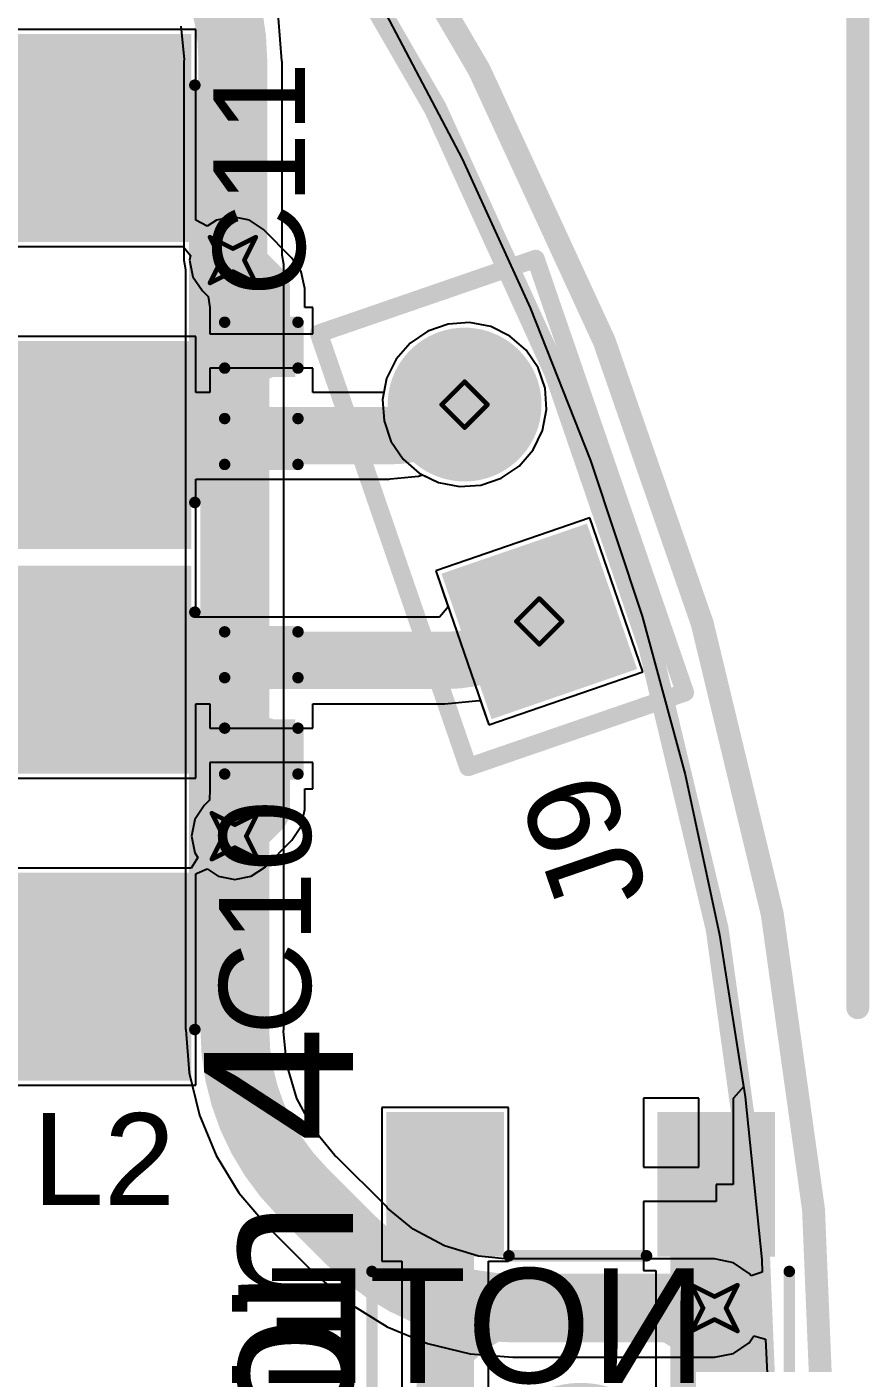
# Model space of a CAD drawing. Header units: millimetres. Extents: x -41 to 155, y -111 to 87.
# Drawn here: x 25.05 to 34.38, y 1.34 to 16.15 of the extents above; entities that cross this region are included whole.
import ezdxf

# ---------------------------------------------------------------- set-up
doc = ezdxf.new("R2010")
doc.units = ezdxf.units.MM
for name, color, linetype in [('BottomLayer', 5, 'Continuous'), ('BottomOverlay', 54, 'Continuous'), ('BottomSolder', 6, 'Continuous'), ('DrillDrawing', 1, 'Continuous'), ('Mechanical1', 6, 'Continuous'), ('Mechanical2', 216, 'Continuous'), ('MultiLayer', 9, 'Continuous'), ('PadHoleLayer', 156, 'Continuous'), ('TopLayer', 1, 'Continuous'), ('TopOverlay', 2, 'Continuous'), ('TopPaste', 8, 'Continuous'), ('TopSolder', 216, 'Continuous'), ('ViaHoleLayer', 16, 'Continuous')]:
    doc.layers.add(name, color=color, linetype=linetype)
doc.styles.add('Arial', font='', dxfattribs={"height": 0.2})
doc.styles.get('Arial').set_extended_font_data('Arial')

# ---------------------------------------------------------------- blocks, each defined once
blk = doc.blocks.new('VLCF5024T_330MR50_2_32')
at = {"layer": 'TopLayer'}
for points in [[(-2.75, 2.45), (-0.65, 2.45), (-0.65, -2.45), (-2.75, -2.45)], [(0.65, 2.45), (2.75, 2.45), (2.75, -2.45), (0.65, -2.45)]]:
    blk.add_hatch(color=1, dxfattribs=at).paths.add_polyline_path(points)
at = {"layer": 'TopPaste'}
for points in [[(-2.75, 2.45), (-0.65, 2.45), (-0.65, -2.45), (-2.75, -2.45)], [(0.65, 2.45), (2.75, 2.45), (2.75, -2.45), (0.65, -2.45)]]:
    blk.add_hatch(color=8, dxfattribs=at).paths.add_polyline_path(points)
at = {"layer": 'TopSolder'}
for points in [[(-2.852, 2.552), (-0.548, 2.552), (-0.548, -2.552), (-2.852, -2.552)], [(0.548, 2.552), (2.852, 2.552), (2.852, -2.552), (0.548, -2.552)]]:
    blk.add_hatch(color=216, dxfattribs=at).paths.add_polyline_path(points)
at = {"layer": 'TopOverlay', "const_width": 0.127}
for points in [[(-2.286, 2.591), (2.337, 2.591)], [(-2.286, -2.591), (2.337, -2.591)]]:
    blk.add_lwpolyline(points, dxfattribs=at)
at = {"layer": 'TopOverlay', "const_width": 0.0635}
for points in [[(-2.318, 2.591, 1), (-2.254, 2.591, 1)], [(2.305, 2.591, 1), (2.369, 2.591, 1)], [(-2.318, -2.591, 1), (-2.254, -2.591, 1)], [(2.305, -2.591, 1), (2.369, -2.591, 1)]]:
    blk.add_lwpolyline(points, format="xyb", close=True, dxfattribs=at)
blk = doc.blocks.new('C___0402_34')
at = {"layer": 'TopLayer'}
for points in [[(-0.699, -0.318), (-0.699, 0.317), (-0.241, 0.317), (-0.241, -0.318)], [(0.241, -0.318), (0.241, 0.317), (0.699, 0.317), (0.699, -0.318)]]:
    blk.add_hatch(color=1, dxfattribs=at).paths.add_polyline_path(points)
at = {"layer": 'TopPaste'}
for points in [[(-0.699, -0.318), (-0.699, 0.317), (-0.241, 0.317), (-0.241, -0.318)], [(0.241, -0.318), (0.241, 0.317), (0.699, 0.317), (0.699, -0.318)]]:
    blk.add_hatch(color=8, dxfattribs=at).paths.add_polyline_path(points)
at = {"layer": 'TopSolder'}
for points in [[(-0.758, -0.377), (-0.758, 0.377), (-0.181, 0.377), (-0.181, -0.377)], [(0.181, -0.377), (0.181, 0.377), (0.758, 0.377), (0.758, -0.377)]]:
    blk.add_hatch(color=216, dxfattribs=at).paths.add_polyline_path(points)
at = {"layer": 'TopOverlay', "const_width": 0.127}
for points in [[(-0.787, -0.406), (-0.787, 0.406)], [(-0.279, 0.406), (-0.787, 0.406)], [(0.787, 0.406), (0.279, 0.406)], [(0.787, -0.406), (0.787, 0.406)], [(-0.279, -0.406), (-0.787, -0.406)], [(0.787, -0.406), (0.279, -0.406)]]:
    blk.add_lwpolyline(points, dxfattribs=at)
at = {"layer": 'TopOverlay', "const_width": 0.0635}
for points in [[(-0.819, 0.406, 1), (-0.756, 0.406, 1)], [(-0.819, 0.406, 1), (-0.756, 0.406, 1)], [(-0.311, 0.406, 1), (-0.248, 0.406, 1)], [(0.248, 0.406, 1), (0.311, 0.406, 1)], [(0.756, 0.406, 1), (0.819, 0.406, 1)], [(0.756, 0.406, 1), (0.819, 0.406, 1)], [(-0.819, -0.406, 1), (-0.756, -0.406, 1)], [(-0.819, -0.406, 1), (-0.756, -0.406, 1)], [(-0.311, -0.406, 1), (-0.248, -0.406, 1)], [(0.248, -0.406, 1), (0.311, -0.406, 1)], [(0.756, -0.406, 1), (0.819, -0.406, 1)], [(0.756, -0.406, 1), (0.819, -0.406, 1)]]:
    blk.add_lwpolyline(points, format="xyb", close=True, dxfattribs=at)
blk = doc.blocks.new('C___0402_35')
at = {"layer": 'TopLayer'}
for points in [[(-0.699, -0.318), (-0.699, 0.318), (-0.241, 0.318), (-0.241, -0.318)], [(0.241, -0.318), (0.241, 0.318), (0.699, 0.318), (0.699, -0.318)]]:
    blk.add_hatch(color=1, dxfattribs=at).paths.add_polyline_path(points)
at = {"layer": 'TopPaste'}
for points in [[(-0.699, -0.318), (-0.699, 0.318), (-0.241, 0.318), (-0.241, -0.318)], [(0.241, -0.318), (0.241, 0.318), (0.699, 0.318), (0.699, -0.318)]]:
    blk.add_hatch(color=8, dxfattribs=at).paths.add_polyline_path(points)
at = {"layer": 'TopSolder'}
for points in [[(-0.758, -0.377), (-0.758, 0.377), (-0.181, 0.377), (-0.181, -0.377)], [(0.181, -0.377), (0.181, 0.377), (0.758, 0.377), (0.758, -0.377)]]:
    blk.add_hatch(color=216, dxfattribs=at).paths.add_polyline_path(points)
at = {"layer": 'TopOverlay', "const_width": 0.127}
for points in [[(-0.787, 0.406), (-0.787, -0.406)], [(-0.787, 0.406), (-0.279, 0.406)], [(0.279, 0.406), (0.787, 0.406)], [(0.787, 0.406), (0.787, -0.406)], [(-0.787, -0.406), (-0.279, -0.406)], [(0.279, -0.406), (0.787, -0.406)]]:
    blk.add_lwpolyline(points, dxfattribs=at)
at = {"layer": 'TopOverlay', "const_width": 0.0635}
for points in [[(-0.819, 0.406, 1), (-0.756, 0.406, 1)], [(-0.819, 0.406, 1), (-0.756, 0.406, 1)], [(-0.311, 0.406, 1), (-0.248, 0.406, 1)], [(0.248, 0.406, 1), (0.311, 0.406, 1)], [(0.756, 0.406, 1), (0.819, 0.406, 1)], [(0.756, 0.406, 1), (0.819, 0.406, 1)], [(-0.819, -0.406, 1), (-0.756, -0.406, 1)], [(-0.819, -0.406, 1), (-0.756, -0.406, 1)], [(-0.311, -0.406, 1), (-0.248, -0.406, 1)], [(0.248, -0.406, 1), (0.311, -0.406, 1)], [(0.756, -0.406, 1), (0.819, -0.406, 1)], [(0.756, -0.406, 1), (0.819, -0.406, 1)]]:
    blk.add_lwpolyline(points, format="xyb", close=True, dxfattribs=at)
blk = doc.blocks.new('VLCF5024T_330MR50_2_51')
at = {"layer": 'TopLayer'}
for points in [[(-2.75, 2.45), (-0.65, 2.45), (-0.65, -2.45), (-2.75, -2.45)], [(0.65, 2.45), (2.75, 2.45), (2.75, -2.45), (0.65, -2.45)]]:
    blk.add_hatch(color=1, dxfattribs=at).paths.add_polyline_path(points)
at = {"layer": 'TopPaste'}
for points in [[(-2.75, 2.45), (-0.65, 2.45), (-0.65, -2.45), (-2.75, -2.45)], [(0.65, 2.45), (2.75, 2.45), (2.75, -2.45), (0.65, -2.45)]]:
    blk.add_hatch(color=8, dxfattribs=at).paths.add_polyline_path(points)
at = {"layer": 'TopSolder'}
for points in [[(-2.852, 2.552), (-0.548, 2.552), (-0.548, -2.552), (-2.852, -2.552)], [(0.548, 2.552), (2.852, 2.552), (2.852, -2.552), (0.548, -2.552)]]:
    blk.add_hatch(color=216, dxfattribs=at).paths.add_polyline_path(points)
at = {"layer": 'TopOverlay', "const_width": 0.127}
for points in [[(2.337, 2.591), (-2.286, 2.591)], [(2.337, -2.591), (-2.286, -2.591)]]:
    blk.add_lwpolyline(points, dxfattribs=at)
at = {"layer": 'TopOverlay', "const_width": 0.0635}
for points in [[(-2.318, 2.591, 1), (-2.254, 2.591, 1)], [(2.305, 2.591, 1), (2.369, 2.591, 1)], [(-2.318, -2.591, 1), (-2.254, -2.591, 1)], [(2.305, -2.591, 1), (2.369, -2.591, 1)]]:
    blk.add_lwpolyline(points, format="xyb", close=True, dxfattribs=at)
blk = doc.blocks.new('HDR1X2__52')
at = {"layer": 'BottomLayer'}
blk.add_hatch(color=5, dxfattribs=at).paths.add_polyline_path([(-0.75, 0.75), (0.75, 0.75), (0.75, -0.75), (-0.75, -0.75)])
h = blk.add_hatch(color=5, dxfattribs=at)
edge = h.paths.add_edge_path()
edge.add_arc((2.54, 0), 0.75, 0, 360)
at = {"layer": 'BottomSolder'}
blk.add_hatch(color=6, dxfattribs=at).paths.add_polyline_path([(-0.852, 0.852), (0.852, 0.852), (0.852, -0.852), (-0.852, -0.852)])
h = blk.add_hatch(color=6, dxfattribs=at)
edge = h.paths.add_edge_path()
edge.add_arc((2.54, 0), 0.852, 0, 360)
at = {"layer": 'MultiLayer'}
blk.add_hatch(color=9, dxfattribs=at).paths.add_polyline_path([(-0.75, 0.75), (0.75, 0.75), (0.75, -0.75), (-0.75, -0.75)])
h = blk.add_hatch(color=9, dxfattribs=at)
edge = h.paths.add_edge_path()
edge.add_arc((2.54, 0), 0.75, 0, 360)
at = {"layer": 'PadHoleLayer'}
h = blk.add_hatch(color=156, dxfattribs=at)
edge = h.paths.add_edge_path()
edge.add_arc((0, 0), 0.45, 0, 360)
h = blk.add_hatch(color=156, dxfattribs=at)
edge = h.paths.add_edge_path()
edge.add_arc((2.54, 0), 0.45, 0, 360)
at = {"layer": 'TopLayer'}
blk.add_hatch(color=1, dxfattribs=at).paths.add_polyline_path([(-0.75, 0.75), (0.75, 0.75), (0.75, -0.75), (-0.75, -0.75)])
h = blk.add_hatch(color=1, dxfattribs=at)
edge = h.paths.add_edge_path()
edge.add_arc((2.54, 0), 0.75, 0, 360)
at = {"layer": 'TopSolder'}
blk.add_hatch(color=216, dxfattribs=at).paths.add_polyline_path([(-0.852, 0.852), (0.852, 0.852), (0.852, -0.852), (-0.852, -0.852)])
h = blk.add_hatch(color=216, dxfattribs=at)
edge = h.paths.add_edge_path()
edge.add_arc((2.54, 0), 0.852, 0, 360)
at = {"layer": 'TopOverlay', "const_width": 0.2}
for points in [[(3.81, 1.27), (-1.27, 1.27)], [(-1.27, 1.27), (-1.27, -1.27)], [(3.81, 1.27), (3.81, -1.27)], [(3.81, -1.27), (-1.27, -1.27)]]:
    blk.add_lwpolyline(points, dxfattribs=at)
at = {"layer": 'TopOverlay', "const_width": 0.1}
for points in [[(-1.32, 1.27, 1), (-1.22, 1.27, 1)], [(-1.32, 1.27, 1), (-1.22, 1.27, 1)], [(3.76, 1.27, 1), (3.86, 1.27, 1)], [(3.76, 1.27, 1), (3.86, 1.27, 1)], [(-1.32, -1.27, 1), (-1.22, -1.27, 1)], [(-1.32, -1.27, 1), (-1.22, -1.27, 1)], [(3.76, -1.27, 1), (3.86, -1.27, 1)], [(3.76, -1.27, 1), (3.86, -1.27, 1)]]:
    blk.add_lwpolyline(points, format="xyb", close=True, dxfattribs=at)
blk = doc.blocks.new('TS_1109S_B_J__74')
at = {"layer": 'TopLayer'}
for points in [[(-3.95, 2.05), (-2.55, 2.05), (-2.55, 0.95), (-3.95, 0.95)], [(2.55, 2.05), (3.95, 2.05), (3.95, 0.95), (2.55, 0.95)], [(-3.95, -0.95), (-2.55, -0.95), (-2.55, -2.05), (-3.95, -2.05)], [(2.55, -0.95), (3.95, -0.95), (3.95, -2.05), (2.55, -2.05)]]:
    blk.add_hatch(color=1, dxfattribs=at).paths.add_polyline_path(points)
at = {"layer": 'TopPaste'}
for points in [[(-3.95, 2.05), (-2.55, 2.05), (-2.55, 0.95), (-3.95, 0.95)], [(2.55, 2.05), (3.95, 2.05), (3.95, 0.95), (2.55, 0.95)], [(-3.95, -0.95), (-2.55, -0.95), (-2.55, -2.05), (-3.95, -2.05)], [(2.55, -0.95), (3.95, -0.95), (3.95, -2.05), (2.55, -2.05)]]:
    blk.add_hatch(color=8, dxfattribs=at).paths.add_polyline_path(points)
at = {"layer": 'TopSolder'}
for points in [[(-4.052, 2.152), (-2.448, 2.152), (-2.448, 0.848), (-4.052, 0.848)], [(2.448, 2.152), (4.052, 2.152), (4.052, 0.848), (2.448, 0.848)], [(-4.052, -0.848), (-2.448, -0.848), (-2.448, -2.152), (-4.052, -2.152)], [(2.448, -0.848), (4.052, -0.848), (4.052, -2.152), (2.448, -2.152)]]:
    blk.add_hatch(color=216, dxfattribs=at).paths.add_polyline_path(points)
at = {"layer": 'TopOverlay', "const_width": 0.127}
for points in [[(-2.286, 2.311), (2.286, 2.311)], [(-2.459, 0.794), (-2.459, -0.73)], [(2.459, 0.794), (2.459, -0.73)], [(-2.286, -2.311), (2.286, -2.311)]]:
    blk.add_lwpolyline(points, dxfattribs=at)
at = {"layer": 'TopOverlay'}
for points, const_width in [([(-2.318, 2.311, 1), (-2.254, 2.311, 1)], 0.0635), ([(2.254, 2.311, 1), (2.318, 2.311, 1)], 0.0635), ([(1.888, 0, 1), (-1.888, 0, 1)], 0.254), ([(0.925, 0, 1), (-0.925, 0, 1)], 0.254), ([(-2.491, 0.794, 1), (-2.427, 0.794, 1)], 0.0635), ([(2.427, 0.794, 1), (2.491, 0.794, 1)], 0.0635), ([(-1.951, 0, 1), (-1.824, 0, 1)], 0.127), ([(-0.988, 0, 1), (-0.861, 0, 1)], 0.127), ([(0.861, 0, 1), (0.988, 0, 1)], 0.127), ([(1.824, 0, 1), (1.951, 0, 1)], 0.127), ([(-2.491, -0.73, 1), (-2.427, -0.73, 1)], 0.0635), ([(2.427, -0.73, 1), (2.491, -0.73, 1)], 0.0635), ([(-2.318, -2.311, 1), (-2.254, -2.311, 1)], 0.0635), ([(2.254, -2.311, 1), (2.318, -2.311, 1)], 0.0635)]:
    blk.add_lwpolyline(points, format="xyb", close=True, dxfattribs=dict(at, const_width=const_width))

msp = doc.modelspace()

# ---------------------------------------------------------------- hatches: boundary and pattern name
at = {"layer": 'BottomLayer'}
h = msp.add_hatch(color=5, dxfattribs=at)
edge = h.paths.add_edge_path()
edge.add_arc((27.33, 13.564), 0.3, 0, 360)
h = msp.add_hatch(color=5, dxfattribs=at)
edge = h.paths.add_edge_path()
edge.add_arc((27.351, 7.183), 0.3, 0, 360)
h = msp.add_hatch(color=5, dxfattribs=at)
edge = h.paths.add_edge_path()
edge.add_arc((32.664, 1.956), 0.3, 0, 360)
at = {"layer": 'TopLayer'}
h = msp.add_hatch(color=1, dxfattribs=at)
edge = h.paths.add_edge_path()
edge.add_arc((27.33, 13.564), 0.3, 0, 360)
h = msp.add_hatch(color=1, dxfattribs=at)
edge = h.paths.add_edge_path()
edge.add_arc((27.351, 7.183), 0.3, 0, 360)
h = msp.add_hatch(color=1, dxfattribs=at)
edge = h.paths.add_edge_path()
edge.add_arc((32.664, 1.956), 0.3, 0, 360)
at = {"layer": 'ViaHoleLayer'}
h = msp.add_hatch(color=16, dxfattribs=at)
edge = h.paths.add_edge_path()
edge.add_arc((27.33, 13.564), 0.15, 0, 360)
h = msp.add_hatch(color=16, dxfattribs=at)
edge = h.paths.add_edge_path()
edge.add_arc((27.351, 7.183), 0.15, 0, 360)
h = msp.add_hatch(color=16, dxfattribs=at)
edge = h.paths.add_edge_path()
edge.add_arc((32.664, 1.956), 0.15, 0, 360)

# ---------------------------------------------------------------- linework, layer by layer
at = {"layer": 'BottomLayer'}
for p, q in [((29.023, 16.293), (29.868, 14.685)), ((26.755, 16.154), (26.791, 15.788)), ((27.873, 15.771), (27.835, 16.245)), ((26.791, 15.788), (26.787, 15.763)), ((26.787, 15.763), (26.787, 13.564)), ((27.874, 15.763), (27.873, 15.771)), ((27.874, 13.617), (27.874, 15.763)), ((29.868, 14.685), (30.624, 13.034)), ((26.787, 13.564), (26.807, 13.461)), ((27.895, 13.514), (27.874, 13.617)), ((27.895, 7.183), (27.895, 13.514)), ((26.807, 13.461), (26.807, 7.183)), ((30.624, 13.034), (31.289, 11.343)), ((29.49, 12.778), (29.293, 12.645)), ((29.714, 12.855), (29.49, 12.778)), ((29.951, 12.872), (29.714, 12.855)), ((30.185, 12.827), (29.951, 12.872)), ((30.398, 12.722), (30.185, 12.827)), ((29.293, 12.645), (29.137, 12.466)), ((30.577, 12.567), (30.398, 12.722)), ((29.137, 12.466), (29.033, 12.252)), ((30.71, 12.37), (30.577, 12.567)), ((30.788, 12.145), (30.71, 12.37)), ((29.033, 12.252), (28.987, 12.019)), ((30.804, 11.908), (30.788, 12.145)), ((28.987, 12.019), (29.004, 11.782)), ((30.759, 11.675), (30.804, 11.908)), ((29.004, 11.782), (29.081, 11.557)), ((29.081, 11.557), (29.214, 11.36)), ((30.655, 11.461), (30.759, 11.675)), ((30.499, 11.282), (30.655, 11.461)), ((29.214, 11.36), (29.393, 11.204)), ((30.302, 11.149), (30.499, 11.282)), ((31.289, 11.343), (31.861, 9.619)), ((29.393, 11.204), (29.607, 11.1)), ((30.077, 11.071), (30.302, 11.149)), ((29.607, 11.1), (29.84, 11.055)), ((29.84, 11.055), (30.077, 11.071)), ((31.282, 10.709), (29.576, 10.121)), ((31.87, 9.002), (31.282, 10.709)), ((29.576, 10.121), (30.163, 8.415)), ((31.861, 9.619), (32.338, 7.866)), ((30.163, 8.415), (31.87, 9.002)), ((32.338, 7.866), (32.719, 6.09)), ((26.807, 7.183), (26.807, 5.045)), ((27.895, 5.045), (27.895, 7.183)), ((32.719, 6.09), (33.002, 4.296)), ((26.807, 5.045), (26.809, 5.037)), ((26.809, 5.037), (26.846, 4.563)), ((27.89, 5.02), (27.895, 5.045)), ((27.926, 4.654), (27.89, 5.02)), ((28.04, 4.278), (27.926, 4.654)), ((26.846, 4.563), (26.959, 4.092)), ((33.002, 4.296), (33.187, 2.489)), ((28.225, 3.932), (28.04, 4.278)), ((26.959, 4.092), (27.144, 3.645)), ((28.458, 3.647), (28.225, 3.932)), ((27.144, 3.645), (27.397, 3.233)), ((28.479, 3.633), (28.458, 3.647)), ((29.028, 3.084), (28.479, 3.633)), ((27.397, 3.233), (27.706, 2.871)), ((29.042, 3.063), (29.028, 3.084)), ((29.327, 2.83), (29.042, 3.063)), ((27.706, 2.871), (27.71, 2.864)), ((27.71, 2.864), (28.259, 2.315)), ((29.673, 2.645), (29.327, 2.83)), ((30.049, 2.531), (29.673, 2.645)), ((30.415, 2.495), (30.049, 2.531)), ((30.44, 2.5), (30.415, 2.495)), ((32.664, 2.5), (30.44, 2.5)), ((32.873, 2.458), (32.664, 2.5)), ((33.049, 2.34), (32.873, 2.458)), ((33.187, 2.489), (33.193, 2.354)), ((28.259, 2.315), (28.266, 2.311)), ((28.266, 2.311), (28.628, 2.002)), ((33.068, 2.312), (33.049, 2.34)), ((33.193, 2.354), (33.068, 2.312)), ((28.628, 2.002), (29.04, 1.749)), ((29.04, 1.749), (29.487, 1.564)), ((33.049, 1.571), (33.099, 1.647)), ((33.099, 1.647), (33.228, 1.611)), ((29.487, 1.564), (29.958, 1.451)), ((32.873, 1.453), (33.049, 1.571)), ((33.228, 1.611), (33.272, 0.674)), ((29.958, 1.451), (30.432, 1.414)), ((30.432, 1.414), (30.44, 1.412)), ((30.44, 1.412), (32.664, 1.412)), ((32.664, 1.412), (32.873, 1.453))]:
    msp.add_line(p, q, dxfattribs=at)
for points, const_width in [([(26.586, 17.559, -0.198912), (27.33, 15.763)], 0.762), ([(27.33, 13.564, -0.198912), (27.351, 13.514)], 0.635), ([(28.095, 3.249, -0.198912), (27.351, 5.045)], 0.762), ([(30.44, 1.956, -0.198912), (28.644, 2.7)], 0.762)]:
    msp.add_lwpolyline(points, format="xyb", dxfattribs=dict(at, const_width=const_width))
at = {"layer": 'BottomLayer', "const_width": 0.762}
for points in [[(27.33, 13.564), (27.33, 15.763)], [(27.351, 7.183), (27.351, 13.514)], [(27.351, 5.045), (27.351, 7.183)], [(28.095, 3.249), (28.644, 2.7)], [(30.44, 1.956), (32.664, 1.956)]]:
    msp.add_lwpolyline(points, dxfattribs=at)
at = {"layer": 'BottomLayer'}
for points, const_width in [([(27.14, 15.763, 1), (27.521, 15.763, 1)], 0.381), ([(27.14, 15.763, 1), (27.521, 15.763, 1)], 0.381), ([(27.14, 13.564, 1), (27.521, 13.564, 1)], 0.381), ([(27.16, 13.514, 1), (27.541, 13.514, 1)], 0.381), ([(27.172, 13.564, 1), (27.489, 13.564, 1)], 0.318), ([(27.192, 13.514, 1), (27.51, 13.514, 1)], 0.318), ([(27.16, 7.183, 1), (27.541, 7.183, 1)], 0.381), ([(27.16, 7.183, 1), (27.541, 7.183, 1)], 0.381), ([(27.16, 5.045, 1), (27.541, 5.045, 1)], 0.381), ([(27.16, 5.045, 1), (27.541, 5.045, 1)], 0.381), ([(27.904, 3.249, 1), (28.285, 3.249, 1)], 0.381), ([(27.904, 3.249, 1), (28.285, 3.249, 1)], 0.381), ([(28.453, 2.7, 1), (28.834, 2.7, 1)], 0.381), ([(28.453, 2.7, 1), (28.834, 2.7, 1)], 0.381), ([(30.249, 1.956, 1), (30.63, 1.956, 1)], 0.381), ([(30.249, 1.956, 1), (30.63, 1.956, 1)], 0.381), ([(32.474, 1.956, 1), (32.855, 1.956, 1)], 0.381)]:
    msp.add_lwpolyline(points, format="xyb", close=True, dxfattribs=dict(at, const_width=const_width))
at = {"layer": 'DrillDrawing', "const_width": 0.0508}
for points in [[(27.076, 13.818), (27.33, 13.691)], [(27.076, 13.818), (27.203, 13.564)], [(27.33, 13.691), (27.584, 13.818)], [(27.457, 13.564), (27.584, 13.818)], [(27.076, 13.31), (27.203, 13.564)], [(27.457, 13.564), (27.584, 13.31)], [(27.076, 13.31), (27.33, 13.437)], [(27.33, 13.437), (27.584, 13.31)], [(29.642, 11.963), (29.896, 12.217)], [(29.896, 12.217), (30.15, 11.963)], [(29.642, 11.963), (29.896, 11.709)], [(29.896, 11.709), (30.15, 11.963)], [(30.469, 9.562), (30.723, 9.816)], [(30.723, 9.816), (30.977, 9.562)], [(30.469, 9.562), (30.723, 9.308)], [(30.723, 9.308), (30.977, 9.562)], [(27.097, 7.437), (27.351, 7.31)], [(27.097, 7.437), (27.224, 7.183)], [(27.351, 7.31), (27.605, 7.437)], [(27.478, 7.183), (27.605, 7.437)], [(27.097, 6.929), (27.224, 7.183)], [(27.478, 7.183), (27.605, 6.929)], [(27.097, 6.929), (27.351, 7.056)], [(27.351, 7.056), (27.605, 6.929)], [(32.41, 2.21), (32.664, 2.083)], [(32.41, 2.21), (32.537, 1.956)], [(32.664, 2.083), (32.918, 2.21)], [(32.791, 1.956), (32.918, 2.21)], [(32.41, 1.702), (32.537, 1.956)], [(32.791, 1.956), (32.918, 1.702)], [(32.41, 1.702), (32.664, 1.829)], [(32.664, 1.829), (32.918, 1.702)]]:
    msp.add_lwpolyline(points, dxfattribs=at)
at = {"layer": 'DrillDrawing', "const_width": 0.0254}
for points in [[(27.064, 13.818, 1), (27.089, 13.818, 1)], [(27.064, 13.818, 1), (27.089, 13.818, 1)], [(27.572, 13.818, 1), (27.597, 13.818, 1)], [(27.572, 13.818, 1), (27.597, 13.818, 1)], [(27.318, 13.691, 1), (27.343, 13.691, 1)], [(27.318, 13.691, 1), (27.343, 13.691, 1)], [(27.191, 13.564, 1), (27.216, 13.564, 1)], [(27.191, 13.564, 1), (27.216, 13.564, 1)], [(27.445, 13.564, 1), (27.47, 13.564, 1)], [(27.445, 13.564, 1), (27.47, 13.564, 1)], [(27.064, 13.31, 1), (27.089, 13.31, 1)], [(27.064, 13.31, 1), (27.089, 13.31, 1)], [(27.318, 13.437, 1), (27.343, 13.437, 1)], [(27.318, 13.437, 1), (27.343, 13.437, 1)], [(27.572, 13.31, 1), (27.597, 13.31, 1)], [(27.572, 13.31, 1), (27.597, 13.31, 1)], [(29.883, 12.217, 1), (29.909, 12.217, 1)], [(29.883, 12.217, 1), (29.909, 12.217, 1)], [(29.629, 11.963, 1), (29.654, 11.963, 1)], [(29.629, 11.963, 1), (29.654, 11.963, 1)], [(30.137, 11.963, 1), (30.163, 11.963, 1)], [(30.137, 11.963, 1), (30.163, 11.963, 1)], [(29.883, 11.709, 1), (29.909, 11.709, 1)], [(29.883, 11.709, 1), (29.909, 11.709, 1)], [(30.71, 9.816, 1), (30.735, 9.816, 1)], [(30.71, 9.816, 1), (30.735, 9.816, 1)], [(30.456, 9.562, 1), (30.481, 9.562, 1)], [(30.456, 9.562, 1), (30.481, 9.562, 1)], [(30.964, 9.562, 1), (30.989, 9.562, 1)], [(30.964, 9.562, 1), (30.989, 9.562, 1)], [(30.71, 9.308, 1), (30.735, 9.308, 1)], [(30.71, 9.308, 1), (30.735, 9.308, 1)], [(27.084, 7.437, 1), (27.11, 7.437, 1)], [(27.084, 7.437, 1), (27.11, 7.437, 1)], [(27.592, 7.437, 1), (27.618, 7.437, 1)], [(27.592, 7.437, 1), (27.618, 7.437, 1)], [(27.338, 7.31, 1), (27.364, 7.31, 1)], [(27.338, 7.31, 1), (27.364, 7.31, 1)], [(27.211, 7.183, 1), (27.237, 7.183, 1)], [(27.211, 7.183, 1), (27.237, 7.183, 1)], [(27.465, 7.183, 1), (27.491, 7.183, 1)], [(27.465, 7.183, 1), (27.491, 7.183, 1)], [(27.338, 7.056, 1), (27.364, 7.056, 1)], [(27.338, 7.056, 1), (27.364, 7.056, 1)], [(27.084, 6.929, 1), (27.11, 6.929, 1)], [(27.084, 6.929, 1), (27.11, 6.929, 1)], [(27.592, 6.929, 1), (27.618, 6.929, 1)], [(27.592, 6.929, 1), (27.618, 6.929, 1)], [(32.398, 2.21, 1), (32.423, 2.21, 1)], [(32.398, 2.21, 1), (32.423, 2.21, 1)], [(32.906, 2.21, 1), (32.931, 2.21, 1)], [(32.906, 2.21, 1), (32.931, 2.21, 1)], [(32.652, 2.083, 1), (32.677, 2.083, 1)], [(32.652, 2.083, 1), (32.677, 2.083, 1)], [(32.525, 1.956, 1), (32.55, 1.956, 1)], [(32.525, 1.956, 1), (32.55, 1.956, 1)], [(32.779, 1.956, 1), (32.804, 1.956, 1)], [(32.779, 1.956, 1), (32.804, 1.956, 1)], [(32.652, 1.829, 1), (32.677, 1.829, 1)], [(32.652, 1.829, 1), (32.677, 1.829, 1)], [(32.398, 1.702, 1), (32.423, 1.702, 1)], [(32.398, 1.702, 1), (32.423, 1.702, 1)], [(32.906, 1.702, 1), (32.931, 1.702, 1)], [(32.906, 1.702, 1), (32.931, 1.702, 1)]]:
    msp.add_lwpolyline(points, format="xyb", close=True, dxfattribs=at)
at = {"layer": 'Mechanical1', "const_width": 0.254}
msp.add_lwpolyline([(34.251, 5.283), (34.251, 41.351)], dxfattribs=at)
msp.add_lwpolyline([(-26.733, 19.828, -3.064051), (-27.016, -19.427)], format="xyb", dxfattribs=at)
at = {"layer": 'Mechanical1', "const_width": 0.127}
msp.add_lwpolyline([(34.187, 5.283, 1), (34.314, 5.283, 1)], format="xyb", close=True, dxfattribs=at)
at = {"layer": 'Mechanical2', "const_width": 0.254}
msp.add_lwpolyline([(-27.773, 19.435, -3.216016), (-28.067, -19.008)], format="xyb", dxfattribs=at)
at = {"layer": 'TopLayer'}
for p, q in [((29.023, 16.293), (29.868, 14.685)), ((26.92, 16.119), (21.716, 16.119)), ((26.92, 14.007), (26.92, 16.119)), ((29.868, 14.685), (30.624, 13.034)), ((27.047, 13.94), (26.92, 14.007)), ((27.147, 14.006), (27.047, 13.94)), ((27.33, 14.043), (27.147, 14.006)), ((27.514, 14.006), (27.33, 14.043)), ((27.669, 13.902), (27.514, 14.006)), ((27.984, 13.587), (27.669, 13.902)), ((21.716, 13.714), (26.781, 13.714)), ((26.781, 13.714), (26.862, 13.616)), ((26.862, 13.616), (26.851, 13.564)), ((26.851, 13.564), (26.888, 13.38)), ((28.088, 13.432), (27.984, 13.587)), ((26.888, 13.38), (26.992, 13.225)), ((28.125, 13.249), (28.088, 13.432)), ((26.992, 13.225), (27.056, 13.16)), ((28.125, 13.04), (28.125, 13.249)), ((27.056, 13.16), (27.074, 13.04)), ((27.074, 13.04), (27.074, 13.04)), ((27.074, 13.04), (27.074, 12.748)), ((28.217, 13.04), (28.125, 13.04)), ((28.217, 12.748), (28.217, 13.04)), ((30.624, 13.034), (31.289, 11.343)), ((27.074, 12.748), (28.217, 12.748)), ((29.49, 12.778), (29.293, 12.645)), ((29.714, 12.855), (29.49, 12.778)), ((29.951, 12.872), (29.714, 12.855)), ((30.185, 12.827), (29.951, 12.872)), ((30.398, 12.722), (30.185, 12.827)), ((26.92, 12.719), (21.716, 12.719)), ((26.92, 12.097), (26.92, 12.719)), ((29.293, 12.645), (29.137, 12.466)), ((30.577, 12.567), (30.398, 12.722)), ((29.137, 12.466), (29.033, 12.252)), ((30.71, 12.37), (30.577, 12.567)), ((28.217, 12.367), (27.074, 12.367)), ((27.074, 12.367), (27.074, 12.097)), ((28.217, 12.097), (28.217, 12.367)), ((30.788, 12.145), (30.71, 12.37)), ((29.033, 12.252), (29.002, 12.097)), ((30.804, 11.908), (30.788, 12.145)), ((27.074, 12.097), (26.92, 12.097)), ((29.002, 12.097), (28.217, 12.097)), ((30.759, 11.675), (30.804, 11.908)), ((30.655, 11.461), (30.759, 11.675)), ((30.499, 11.282), (30.655, 11.461)), ((30.302, 11.149), (30.499, 11.282)), ((31.289, 11.343), (31.861, 9.619)), ((26.92, 10.357), (26.92, 11.139)), ((26.92, 11.139), (29.062, 11.139)), ((29.062, 11.139), (29.074, 11.141)), ((29.074, 11.141), (29.385, 11.172)), ((29.385, 11.172), (29.431, 11.186)), ((29.431, 11.186), (29.607, 11.1)), ((30.077, 11.071), (30.302, 11.149)), ((29.607, 11.1), (29.84, 11.055)), ((29.84, 11.055), (30.077, 11.071)), ((31.282, 10.709), (29.576, 10.121)), ((31.87, 9.002), (31.282, 10.709)), ((26.92, 10.314), (26.92, 10.357)), ((26.92, 10.187), (26.92, 10.314)), ((26.92, 9.608), (26.92, 10.187)), ((29.576, 10.121), (29.71, 9.731)), ((29.704, 9.708), (29.618, 9.608)), ((29.71, 9.731), (29.704, 9.708)), ((29.618, 9.608), (26.92, 9.608)), ((31.861, 9.619), (32.338, 7.866)), ((30.163, 8.415), (31.87, 9.002)), ((26.92, 7.825), (26.92, 8.65)), ((26.92, 8.65), (27.074, 8.65)), ((27.074, 8.65), (27.074, 8.379)), ((28.217, 8.379), (28.217, 8.65)), ((28.217, 8.65), (29.677, 8.65)), ((29.677, 8.649), (30.059, 8.687)), ((29.677, 8.65), (29.677, 8.649)), ((30.059, 8.687), (30.069, 8.69)), ((30.069, 8.69), (30.163, 8.415)), ((27.074, 8.379), (27.645, 8.379)), ((27.645, 8.379), (28.217, 8.379)), ((27.645, 7.998), (27.074, 7.998)), ((27.074, 7.998), (27.074, 7.706)), ((28.217, 7.998), (27.645, 7.998)), ((28.217, 7.706), (28.217, 7.998)), ((32.338, 7.866), (32.719, 6.09)), ((21.716, 7.825), (26.92, 7.825)), ((27.074, 7.706), (27.071, 7.581)), ((27.074, 7.706), (27.074, 7.706)), ((28.125, 7.478), (28.125, 7.706)), ((28.125, 7.706), (28.217, 7.706)), ((27.071, 7.581), (27.012, 7.522)), ((27.012, 7.522), (26.908, 7.367)), ((28.088, 7.294), (28.125, 7.478)), ((26.908, 7.367), (26.872, 7.183)), ((27.984, 7.139), (28.088, 7.294)), ((26.872, 7.183), (26.908, 7)), ((27.69, 6.844), (27.984, 7.139)), ((26.908, 7), (26.943, 6.947)), ((26.82, 6.83), (21.716, 6.83)), ((26.822, 6.83), (26.82, 6.83)), ((26.869, 6.83), (26.822, 6.83)), ((26.822, 6.83), (26.822, 6.83)), ((26.943, 6.947), (26.869, 6.83)), ((26.933, 6.775), (27.047, 6.821)), ((27.047, 6.821), (27.167, 6.741)), ((27.534, 6.741), (27.69, 6.844)), ((26.92, 6.765), (26.933, 6.775)), ((26.92, 6.722), (26.92, 6.765)), ((26.92, 4.425), (26.92, 6.722)), ((27.167, 6.741), (27.351, 6.704)), ((27.351, 6.704), (27.534, 6.741)), ((32.719, 6.09), (32.984, 4.407)), ((21.716, 4.425), (26.92, 4.425)), ((32.984, 4.407), (32.876, 4.28)), ((30.383, 4.179), (28.979, 4.179)), ((28.979, 4.179), (28.979, 2.474)), ((30.383, 2.474), (30.383, 4.179)), ((32.491, 4.28), (31.877, 4.28)), ((31.877, 4.28), (31.877, 3.517)), ((32.491, 3.517), (32.491, 4.28)), ((32.876, 4.28), (32.872, 4.28)), ((32.872, 4.28), (32.872, 3.326)), ((31.877, 3.517), (32.491, 3.517)), ((32.872, 3.326), (32.681, 3.326)), ((32.681, 3.326), (32.681, 3.136)), ((32.681, 3.136), (31.877, 3.136)), ((31.877, 3.136), (31.877, 2.372)), ((28.979, 2.474), (29.202, 2.474)), ((29.202, 2.474), (29.202, -2.321)), ((30.16, -2.321), (30.16, 2.474)), ((30.16, 2.474), (30.383, 2.474)), ((31.877, 2.372), (32.015, 2.372)), ((32.015, 2.372), (32.015, -2.22))]:
    msp.add_line(p, q, dxfattribs=at)
for points, const_width in [([(27.33, 13.564), (27.645, 13.249)], 0.635), ([(27.645, 12.558), (27.645, 13.249)], 0.635), ([(24.131, 11.618), (27.341, 11.618)], 0.635), ([(27.341, 11.618), (29.062, 11.618)], 0.635), ([(24.131, 9.129), (27.341, 9.129)], 0.635), ([(27.341, 9.129), (29.677, 9.129)], 0.635), ([(27.645, 7.478), (27.645, 8.189)], 0.635), ([(27.351, 7.183), (27.645, 7.478)], 0.635), ([(32.681, -3.174), (32.681, 3.326)], 1.016), ([(29.681, -3.174), (29.681, 3.326)], 0.635)]:
    msp.add_lwpolyline(points, dxfattribs=dict(at, const_width=const_width))
for points, const_width in [([(27.172, 13.564, 1), (27.489, 13.564, 1)], 0.318), ([(27.487, 13.249, 1), (27.804, 13.249, 1)], 0.318), ([(27.487, 13.249, 1), (27.804, 13.249, 1)], 0.318), ([(27.487, 12.558, 1), (27.804, 12.558, 1)], 0.318), ([(29.737, 11.963, 1), (30.055, 11.963, 1)], 0.318), ([(27.182, 11.618, 1), (27.499, 11.618, 1)], 0.318), ([(27.182, 11.618, 1), (27.499, 11.618, 1)], 0.318), ([(28.903, 11.618, 1), (29.221, 11.618, 1)], 0.318), ([(28.903, 11.618, 1), (29.221, 11.618, 1)], 0.318), ([(30.564, 9.562, 1), (30.881, 9.562, 1)], 0.318), ([(27.182, 9.129, 1), (27.499, 9.129, 1)], 0.318), ([(27.182, 9.129, 1), (27.499, 9.129, 1)], 0.318), ([(29.519, 9.129, 1), (29.836, 9.129, 1)], 0.318), ([(29.519, 9.129, 1), (29.836, 9.129, 1)], 0.318), ([(27.487, 8.189, 1), (27.804, 8.189, 1)], 0.318), ([(27.487, 7.478, 1), (27.804, 7.478, 1)], 0.318), ([(27.487, 7.478, 1), (27.804, 7.478, 1)], 0.318), ([(27.192, 7.183, 1), (27.51, 7.183, 1)], 0.318), ([(32.427, 3.326, 1), (32.935, 3.326, 1)], 0.508), ([(29.522, 3.326, 1), (29.84, 3.326, 1)], 0.318)]:
    msp.add_lwpolyline(points, format="xyb", close=True, dxfattribs=dict(at, const_width=const_width))
at = {"layer": 'TopLayer', "const_width": 0.635}
for points in [[(29.896, 11.963, -0.198912), (29.062, 11.618)], [(30.723, 9.562, -0.198912), (29.677, 9.129)]]:
    msp.add_lwpolyline(points, format="xyb", dxfattribs=at)

# ---------------------------------------------------------------- block references
for name, p, rotation in [('VLCF5024T_330MR50_2_51', (24.318, 13.216), 270), ('HDR1X2__52', (30.723, 9.562), 109), ('C___0402_34', (27.645, 12.088), 270), ('VLCF5024T_330MR50_2_32', (24.318, 7.327), 90), ('C___0402_35', (27.645, 8.659), 90), ('TS_1109S_B_J__74', (31.181, 0.076), 90)]:
    msp.add_blockref(name, p, dxfattribs=dict(rotation=rotation))

# ---------------------------------------------------------------- texts
at = {"layer": 'BottomOverlay', "style": 'Arial', "text_generation_flag": 2}
msp.add_text('NOTE:', height=1.27, rotation=360, dxfattribs=at).set_placement((32.578, 1.127))
at = {"layer": 'TopOverlay', "style": 'Arial'}
for s, height, rotation, p in [('C11', 1.016, 90, (28.128, 13.159)), ('J9', 1.016, 109, (31.943, 6.548)), ('C10', 1.016, 90, (28.194, 4.979)), ('Button 4', 1.651, 90, (28.66, -3.518))]:
    msp.add_text(s, height=height, rotation=rotation, dxfattribs=at).set_placement(p)
msp.add_text('L2', height=1.016, dxfattribs=at).set_placement((25.112, 3.099))

doc.saveas('drawing.dxf')
